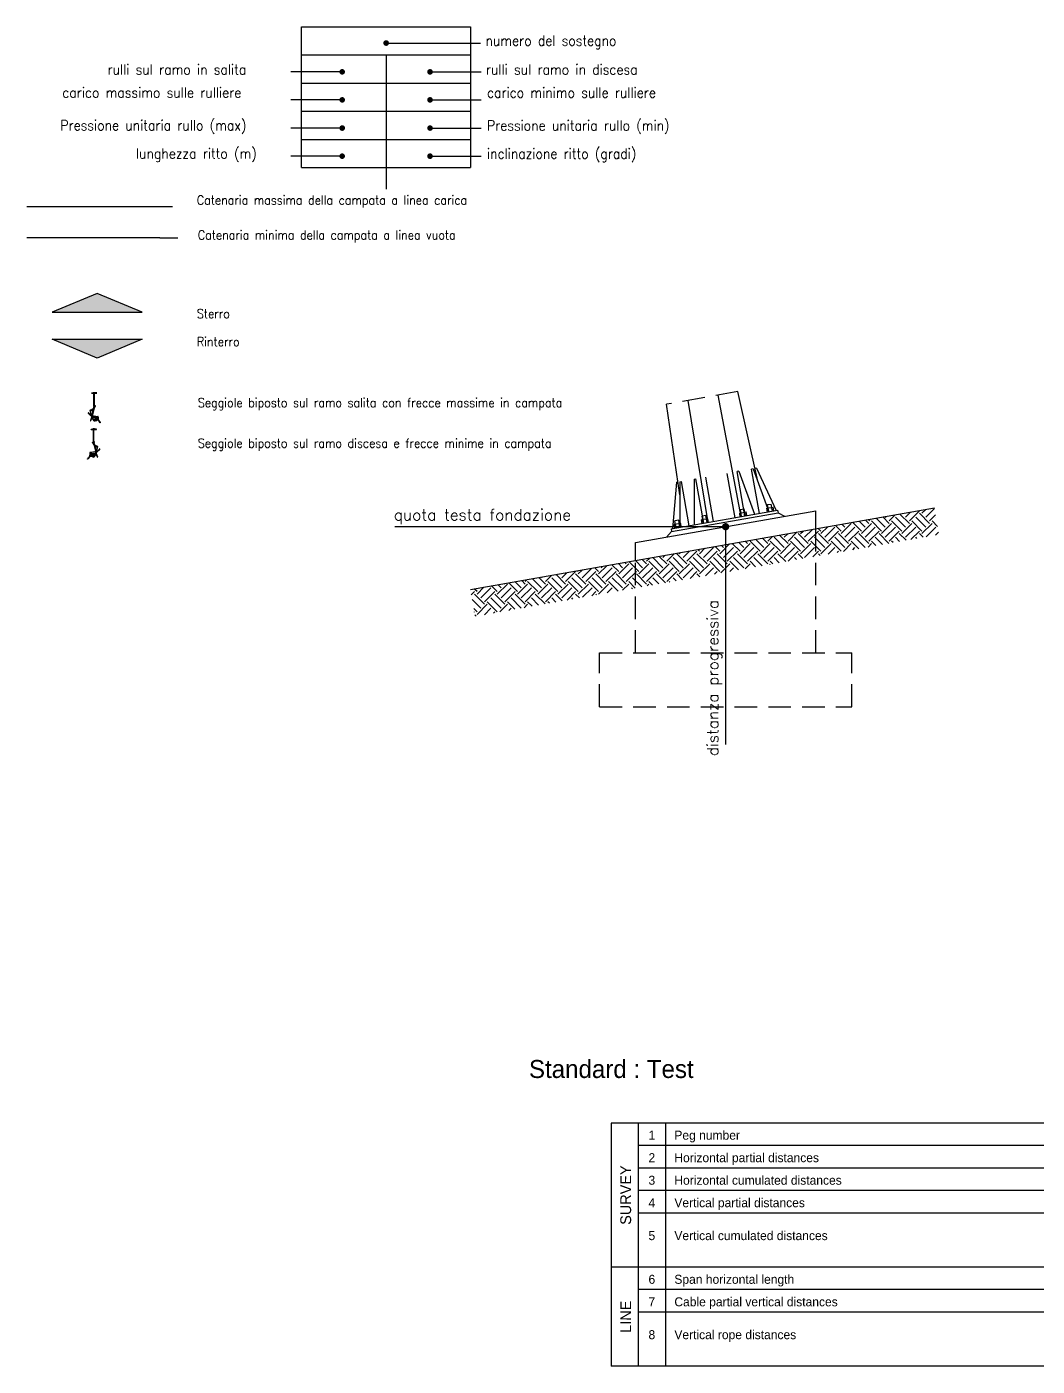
# Model space of a CAD drawing. Header units: millimetres. Extents: x -115 to 983, y 1172 to 1439.
# Drawn here: x -114.9 to -2.7, y 1172.4 to 1321.1 of the extents above; entities that cross this region are included whole.
import ezdxf
from ezdxf.enums import TextEntityAlignment as Align

# ---------------------------------------------------------------- set-up
doc = ezdxf.new("R2010")
doc.units = ezdxf.units.MM
doc.header["$LTSCALE"] = 5
for name, pattern in [('DASHED', [0.75, 0.5, -0.25]), ('HIDDEN', [0.375, 0.25, -0.125]), ('TRATTEGGIATA', [0.75, 0.5, -0.25])]:
    doc.linetypes.add(name, pattern=pattern)
for name, color, linetype in [('CATENARIA_MAX', 5, 'Continuous'), ('CATENARIA_MIN', 2, 'Continuous'), ('DISEGNO', 7, 'Continuous'), ('FINCHE_TERRENO', 3, 'Continuous'), ('SIMBOLI', 7, 'Continuous'), ('SOSTEGNI', 4, 'Continuous'), ('TESTI', 7, 'Continuous')]:
    doc.layers.add(name, color=color, linetype=linetype)
doc.styles.add('ROMAND', font='romand', dxfattribs={"width": 0.9})

# ---------------------------------------------------------------- blocks, each defined once
blk = doc.blocks.new('*X2')
at = {"color": 0, "linetype": 'Continuous'}
for p, q in [((27614, 3368), (27682, 3435)), ((27839, 3340), (27734, 3444)), ((27797, 3410), (27852, 3465)), ((27839, 3368), (27951, 3480)), ((28063, 3340), (27951, 3452)), ((27979, 3480), (27973, 3486)), ((27979, 3452), (28022, 3495)), ((28021, 3410), (28117, 3506)), ((28063, 3368), (28130, 3434)), ((26674, 3185), (26762, 3273)), ((26857, 3255), (26827, 3284)), ((26857, 3227), (26932, 3303)), ((26899, 3185), (27011, 3297)), ((27081, 3255), (27018, 3318)), ((27081, 3227), (27193, 3340)), ((27123, 3297), (27090, 3331)), ((27123, 3185), (27235, 3297)), ((27165, 3340), (27161, 3343)), ((27306, 3255), (27209, 3352)), ((27348, 3297), (27281, 3364)), ((27306, 3227), (27418, 3340)), ((27348, 3185), (27460, 3297)), ((27390, 3340), (27352, 3377)), ((27390, 3368), (27409, 3387)), ((27530, 3255), (27418, 3368)), ((27572, 3297), (27472, 3398)), ((27530, 3227), (27642, 3340)), ((27614, 3340), (27543, 3411)), ((27572, 3410), (27580, 3417)), ((27572, 3185), (27684, 3297)), ((27755, 3255), (27642, 3368)), ((27797, 3297), (27684, 3410)), ((27755, 3227), (27867, 3340)), ((27797, 3185), (27909, 3297)), ((27979, 3255), (27867, 3368)), ((28021, 3297), (27909, 3410)), ((27979, 3227), (28091, 3340)), ((28027, 3191), (28133, 3297)), ((28152, 3307), (28091, 3368)), ((28134, 3409), (28133, 3410)), ((26001, 3073), (25945, 3129)), ((26043, 3115), (26016, 3141)), ((26043, 3143), (26046, 3147)), ((26183, 3031), (26071, 3143)), ((26225, 3073), (26136, 3162)), ((26267, 3115), (26207, 3175)), ((26267, 3143), (26319, 3195)), ((26408, 3031), (26295, 3143)), ((26450, 3073), (26337, 3185)), ((26492, 3115), (26398, 3209)), ((26450, 3185), (26489, 3225)), ((26492, 3143), (26591, 3243)), ((26632, 3031), (26520, 3143)), ((26674, 3073), (26562, 3185)), ((26716, 3115), (26604, 3227)), ((26632, 3227), (26660, 3255)), ((26716, 3143), (26829, 3255)), ((26857, 3031), (26744, 3143)), ((26899, 3073), (26786, 3185)), ((26941, 3115), (26829, 3227)), ((26941, 3143), (27053, 3255)), ((27081, 3031), (26969, 3143)), ((27123, 3073), (27011, 3185)), ((27165, 3115), (27053, 3227)), ((27165, 3143), (27278, 3255)), ((27277, 3059), (27193, 3143)), ((27348, 3073), (27235, 3185)), ((27390, 3115), (27278, 3227)), ((27390, 3143), (27502, 3255)), ((27468, 3093), (27418, 3143)), ((27540, 3105), (27460, 3185)), ((27611, 3118), (27502, 3227)), ((27614, 3143), (27727, 3255)), ((27659, 3126), (27642, 3143)), ((27731, 3139), (27684, 3185)), ((27802, 3152), (27727, 3227)), ((27857, 3161), (27951, 3255)), ((27921, 3173), (27909, 3185)), ((27993, 3185), (27951, 3227)), ((28130, 3209), (28164, 3243)), ((25103, 2961), (25126, 2985)), ((25145, 2919), (25229, 3003)), ((25369, 2891), (25257, 3003)), ((25285, 3003), (25297, 3015)), ((25327, 2961), (25399, 3033)), ((25369, 2919), (25481, 3031)), ((25594, 2891), (25481, 3003)), ((25510, 3031), (25492, 3049)), ((25510, 3003), (25569, 3063)), ((25552, 2961), (25664, 3073)), ((25594, 2919), (25706, 3031)), ((25734, 3031), (25682, 3083)), ((25818, 2891), (25706, 3003)), ((25734, 3003), (25842, 3111)), ((25776, 3073), (25754, 3095)), ((25776, 2961), (25888, 3073)), ((25818, 2919), (25930, 3031)), ((25959, 3031), (25873, 3116)), ((26043, 2891), (25930, 3003)), ((25959, 3003), (26071, 3115)), ((26001, 2961), (26113, 3073)), ((26043, 2919), (26155, 3031)), ((26267, 2891), (26155, 3003)), ((26183, 3003), (26295, 3115)), ((26225, 2961), (26337, 3073)), ((26267, 2919), (26380, 3031)), ((26466, 2916), (26380, 3003)), ((26408, 3003), (26520, 3115)), ((26450, 2961), (26562, 3073)), ((26494, 2921), (26604, 3031)), ((26657, 2950), (26604, 3003)), ((26632, 3003), (26744, 3115)), ((26674, 2961), (26786, 3073)), ((26767, 2969), (26829, 3031)), ((26848, 2983), (26829, 3003)), ((26857, 3003), (26969, 3115)), ((26937, 2999), (27011, 3073)), ((27039, 3017), (27053, 3031)), ((27108, 3029), (27193, 3115)), ((27210, 3047), (27235, 3073)), ((27380, 3077), (27418, 3115)), ((24205, 2736), (24309, 2840)), ((24387, 2806), (24346, 2847)), ((24387, 2778), (24479, 2870)), ((24429, 2848), (24418, 2860)), ((24429, 2736), (24541, 2848)), ((24612, 2806), (24537, 2881)), ((24654, 2848), (24609, 2893)), ((24612, 2778), (24724, 2891)), ((24654, 2736), (24766, 2848)), ((24696, 2891), (24680, 2906)), ((24836, 2806), (24728, 2914)), ((24878, 2848), (24800, 2927)), ((24836, 2778), (24948, 2891)), ((24920, 2891), (24871, 2940)), ((24878, 2736), (24990, 2848)), ((24920, 2919), (24956, 2954)), ((25061, 2806), (24948, 2919)), ((25103, 2848), (24991, 2961)), ((25061, 2778), (25173, 2891)), ((25145, 2891), (25062, 2973)), ((25103, 2736), (25215, 2848)), ((25285, 2806), (25173, 2919)), ((25327, 2848), (25215, 2961)), ((25285, 2778), (25397, 2891)), ((25327, 2736), (25439, 2848)), ((25510, 2806), (25397, 2919)), ((25552, 2848), (25439, 2961)), ((25510, 2778), (25622, 2891)), ((25574, 2759), (25664, 2848)), ((25734, 2806), (25622, 2919)), ((25776, 2848), (25664, 2961)), ((25745, 2789), (25846, 2891)), ((25941, 2824), (25846, 2919)), ((25847, 2807), (25888, 2848)), ((26001, 2848), (25888, 2961)), ((26017, 2837), (26071, 2891)), ((26132, 2857), (26071, 2919)), ((26204, 2870), (26113, 2961)), ((26290, 2885), (26295, 2891)), ((26323, 2891), (26295, 2919)), ((26395, 2903), (26337, 2961)), ((26585, 2937), (26562, 2961)), ((23489, 2582), (23392, 2679)), ((23531, 2624), (23464, 2691)), ((23573, 2666), (23535, 2704)), ((23573, 2694), (23593, 2714)), ((23713, 2582), (23601, 2694)), ((23756, 2624), (23655, 2725)), ((23798, 2666), (23726, 2738)), ((23756, 2736), (23764, 2744)), ((23798, 2694), (23866, 2762)), ((23938, 2582), (23826, 2694)), ((23980, 2624), (23868, 2736)), ((24022, 2666), (23917, 2771)), ((23980, 2736), (24036, 2792)), ((24022, 2694), (24134, 2806)), ((24163, 2582), (24050, 2694)), ((24205, 2624), (24092, 2736)), ((24247, 2666), (24134, 2778)), ((24163, 2806), (24156, 2813)), ((24163, 2778), (24207, 2822)), ((24247, 2694), (24359, 2806)), ((24387, 2582), (24275, 2694)), ((24429, 2624), (24317, 2736)), ((24471, 2666), (24359, 2778)), ((24471, 2694), (24583, 2806)), ((24605, 2588), (24499, 2694)), ((24654, 2624), (24541, 2736)), ((24696, 2666), (24583, 2778)), ((24696, 2694), (24808, 2806)), ((24796, 2622), (24724, 2694)), ((24868, 2634), (24766, 2736)), ((24920, 2666), (24808, 2778)), ((24920, 2694), (25032, 2806)), ((24987, 2655), (24948, 2694)), ((25059, 2668), (24990, 2736)), ((25130, 2681), (25032, 2778)), ((25145, 2694), (25257, 2806)), ((25178, 2689), (25173, 2694)), ((25249, 2702), (25215, 2736)), ((25321, 2714), (25257, 2778)), ((25404, 2729), (25481, 2806)), ((25440, 2735), (25439, 2736)), ((25512, 2748), (25481, 2778)), ((25677, 2777), (25706, 2806)), ((22976, 2546), (23012, 2582)), ((23040, 2582), (23010, 2611)), ((23124, 2442), (23012, 2554)), ((23040, 2554), (23116, 2630)), ((23082, 2512), (23194, 2624)), ((23082, 2624), (23082, 2624)), ((23124, 2470), (23236, 2582)), ((23264, 2582), (23201, 2645)), ((23349, 2442), (23236, 2554)), ((23264, 2554), (23377, 2666)), ((23307, 2624), (23273, 2658)), ((23307, 2512), (23419, 2624)), ((23349, 2666), (23344, 2670)), ((23349, 2470), (23461, 2582)), ((23573, 2442), (23461, 2554)), ((23489, 2554), (23601, 2666)), ((23531, 2512), (23643, 2624)), ((23573, 2470), (23685, 2582)), ((23794, 2445), (23685, 2554)), ((23713, 2554), (23826, 2666)), ((23756, 2512), (23868, 2624)), ((23798, 2470), (23910, 2582)), ((23985, 2479), (23910, 2554)), ((23938, 2554), (24050, 2666)), ((23980, 2512), (24092, 2624)), ((24041, 2489), (24134, 2582)), ((24176, 2512), (24134, 2554)), ((24163, 2554), (24275, 2666)), ((24211, 2519), (24317, 2624)), ((24314, 2537), (24359, 2582)), ((24367, 2546), (24359, 2554)), ((24387, 2554), (24499, 2666)), ((24484, 2567), (24541, 2624)), ((24654, 2597), (24724, 2666)), ((24757, 2615), (24766, 2624)), ((24927, 2645), (24948, 2666)), ((23082, 2399), (22985, 2496)), ((23040, 2357), (23003, 2394)), ((23040, 2329), (23152, 2442)), ((23121, 2326), (23194, 2399)), ((23264, 2357), (23152, 2470)), ((23307, 2399), (23194, 2512)), ((23292, 2356), (23377, 2442)), ((23460, 2386), (23377, 2470)), ((23394, 2374), (23419, 2399)), ((23531, 2399), (23419, 2512)), ((23564, 2404), (23601, 2442)), ((23651, 2420), (23601, 2470)), ((23723, 2432), (23643, 2512)), ((23842, 2453), (23826, 2470)), ((23914, 2466), (23868, 2512)), ((24104, 2500), (24092, 2512)), ((23010, 2355), (23012, 2357)), ((23031, 2310), (23015, 2326)), ((23223, 2344), (23236, 2357))]:
    blk.add_line(p, q, dxfattribs=at)
blk = doc.blocks.new('ELENCO_SIMBOLI')
at = {"layer": 'SOSTEGNI'}
for color, points in [(256, [(-27.07, -16.06), (-32.07, -13.97), (-37.07, -16.06)]), (4, [(-37.07, -19.07), (-32.07, -21.16), (-27.07, -19.07)])]:
    blk.add_hatch(color=color, dxfattribs=at).paths.add_polyline_path(points)
for p, q in [((-9.38, 0), (-9.38, 15.63)), ((-9.38, 15.63), (9.37, 15.63)), ((9.37, 15.63), (9.37, 0)), ((-9.38, 12.5), (9.37, 12.5)), ((0, 12.5), (0, -2.41)), ((-9.38, 9.37), (9.37, 9.37)), ((-9.38, 6.25), (9.37, 6.25)), ((-9.38, 3.12), (9.37, 3.12)), ((-9.38, 0), (9.37, 0))]:
    blk.add_line(p, q)
at = {"color": 4, "linetype": 'Continuous'}
for p, q in [((0, 13.82), (10.49, 13.82)), ((-4.88, 10.62), (-10.56, 10.62)), ((4.88, 10.62), (10.56, 10.62)), ((-4.88, 7.51), (-10.56, 7.51)), ((4.88, 7.51), (10.56, 7.51)), ((-4.88, 4.38), (-10.56, 4.38)), ((4.88, 4.38), (10.56, 4.38)), ((-4.88, 1.26), (-10.56, 1.26)), ((4.88, 1.26), (10.56, 1.26)), ((-32.07, -21.16), (-37.07, -19.07)), ((-27.07, -19.07), (-32.07, -21.16))]:
    blk.add_line(p, q, dxfattribs=at)
at = {"color": 6, "linetype": 'Continuous'}
for p, q in [((-32.07, -13.97), (-37.07, -16.06)), ((-27.07, -16.06), (-32.07, -13.97))]:
    blk.add_line(p, q, dxfattribs=at)
at = {"color": 7}
blk.add_line((-37.07, -16.06), (-27.07, -16.06), dxfattribs=at)
at = {"color": 4}
blk.add_line((-37.07, -19.07), (-27.07, -19.07), dxfattribs=at)
at = {"color": 4, "linetype": 'Continuous', "const_width": 0.312}
for points in [[(-0.16, 13.82, 1), (0.16, 13.82, 1)], [(-4.72, 10.62, -1), (-5.03, 10.62, -1)], [(4.72, 10.62, 1), (5.03, 10.62, 1)], [(-4.72, 7.51, -1), (-5.03, 7.51, -1)], [(4.72, 7.51, 1), (5.03, 7.51, 1)], [(-4.72, 4.38, -1), (-5.03, 4.38, -1)], [(4.72, 4.38, 1), (5.03, 4.38, 1)], [(-4.72, 1.26, -1), (-5.03, 1.26, -1)], [(4.72, 1.26, 1), (5.03, 1.26, 1)]]:
    blk.add_lwpolyline(points, format="xyb", close=True, dxfattribs=at)
at = {"layer": 'CATENARIA_MAX'}
blk.add_line((-39.89, -4.31), (-23.72, -4.31), dxfattribs=at)
at = {"layer": 'CATENARIA_MIN', "linetype": 'TRATTEGGIATA', "ltscale": 8}
for q in [(-39.89, -7.82), (-23.12, -7.8)]:
    blk.add_line((-25.12, -7.82), q, dxfattribs=at)
at = {"layer": 'DISEGNO', "color": 4, "linetype": 'Continuous'}
for p, q in [((-32.7, -25.03), (-32.5, -25)), ((-32.7, -25.04), (-32.52, -25.04)), ((-32.52, -25.04), (-32.7, -25.04)), ((-32.7, -25.04), (-32.7, -25.04)), ((-32.53, -25.04), (-32.53, -25.02)), ((-32.51, -25.05), (-32.46, -25.09)), ((-32.5, -25.05), (-32.5, -25.03)), ((-32.45, -25.02), (-32.46, -25.06)), ((-32.45, -25.1), (-32.46, -25.06)), ((-32.46, -25.1), (-32.44, -25.1)), ((-32.43, -25.02), (-32.44, -25.03)), ((-32.44, -25.02), (-32.43, -25.02)), ((-32.44, -25.09), (-32.44, -25.03)), ((-32.43, -25.1), (-32.44, -25.09)), ((-32.44, -26.42), (-32.44, -25.09)), ((-32.43, -25.02), (-32.41, -25.02)), ((-32.43, -25.05), (-32.43, -25.04)), ((-32.43, -25.05), (-32.43, -25.07)), ((-32.43, -25.08), (-32.43, -25.07)), ((-32.43, -25.1), (-32.41, -25.1)), ((-32.4, -25.02), (-32.41, -25.02)), ((-32.4, -25.1), (-32.41, -25.1)), ((-32.4, -25.02), (-32.39, -25.03)), ((-32.38, -25.02), (-32.4, -25.02)), ((-32.4, -25.05), (-32.4, -25.04)), ((-32.4, -25.05), (-32.4, -25.07)), ((-32.4, -25.08), (-32.4, -25.07)), ((-32.4, -25.1), (-32.39, -25.09)), ((-32.39, -25.09), (-32.39, -25.03)), ((-32.38, -26.42), (-32.38, -25.09)), ((-32.38, -25.1), (-32.37, -25.1)), ((-32.37, -25.02), (-32.37, -25.06)), ((-32.32, -25.05), (-32.37, -25.09)), ((-32.37, -25.1), (-32.37, -25.06)), ((-32.13, -25.03), (-32.33, -25)), ((-32.32, -25.05), (-32.32, -25.03)), ((-32.31, -25.04), (-32.12, -25.04)), ((-32.12, -25.04), (-32.31, -25.04)), ((-32.3, -25.04), (-32.3, -25.02)), ((-32.12, -25.04), (-32.12, -25.04)), ((-32.54, -28), (-32.65, -27.62)), ((-32.5, -27.99), (-32.61, -27.61)), ((-32.48, -27.97), (-32.59, -27.61)), ((-32.53, -28), (-32.53, -28)), ((-32.5, -27.99), (-32.5, -27.98)), ((-32.4, -28.01), (-32.04, -27.9)), ((-32.4, -28.03), (-32.03, -27.92)), ((-32.4, -28.03), (-32.03, -27.92)), ((-32.36, -28.09), (-32.13, -28.02)), ((-32.36, -28.03), (-32.33, -28.02)), ((-32.36, -28.11), (-32.12, -28.04)), ((-32.36, -28.05), (-32.34, -28.04)), ((-32.28, -28.05), (-32.14, -28.01)), ((-32.26, -28.11), (-32.12, -28.07)), ((-31.96, -28.07), (-31.76, -28.34)), ((-31.94, -28.05), (-31.74, -28.32)), ((-31.79, -28.22), (-31.77, -28.25)), ((-32.75, -29.07), (-32.75, -29.06)), ((-32.56, -29.07), (-32.75, -29.07)), ((-32.75, -29.07), (-32.56, -29.07)), ((-32.74, -29.06), (-32.54, -29.02)), ((-32.57, -29.07), (-32.57, -29.05)), ((-32.55, -29.07), (-32.55, -29.05)), ((-32.55, -29.07), (-32.5, -29.12)), ((-32.49, -29.05), (-32.5, -29.08)), ((-32.5, -29.12), (-32.5, -29.08)), ((-32.49, -29.12), (-32.5, -29.12)), ((-32.49, -29.04), (-32.47, -29.04)), ((-32.49, -30.44), (-32.49, -29.11)), ((-32.47, -29.04), (-32.48, -29.06)), ((-32.48, -29.11), (-32.48, -29.06)), ((-32.47, -29.12), (-32.48, -29.11)), ((-32.47, -29.04), (-32.46, -29.04)), ((-32.47, -29.07), (-32.47, -29.07)), ((-32.47, -29.07), (-32.47, -29.1)), ((-32.47, -29.1), (-32.47, -29.1)), ((-32.47, -29.12), (-32.46, -29.12)), ((-32.44, -29.04), (-32.46, -29.04)), ((-32.44, -29.12), (-32.46, -29.12)), ((-32.44, -29.04), (-32.43, -29.06)), ((-32.42, -29.04), (-32.44, -29.04)), ((-32.44, -29.07), (-32.44, -29.07)), ((-32.44, -29.07), (-32.44, -29.1)), ((-32.44, -29.1), (-32.44, -29.1)), ((-32.44, -29.12), (-32.43, -29.11)), ((-32.43, -29.11), (-32.43, -29.06)), ((-32.43, -30.44), (-32.43, -29.11)), ((-32.41, -29.12), (-32.43, -29.12)), ((-32.42, -29.05), (-32.41, -29.08)), ((-32.42, -29.12), (-32.41, -29.08)), ((-32.36, -29.07), (-32.41, -29.12)), ((-32.17, -29.06), (-32.37, -29.02)), ((-32.37, -29.07), (-32.37, -29.05)), ((-32.17, -29.07), (-32.35, -29.07)), ((-32.35, -29.07), (-32.17, -29.07)), ((-32.34, -29.07), (-32.34, -29.05)), ((-32.17, -29.07), (-32.17, -29.06)), ((-32.93, -32.07), (-33.13, -32.34)), ((-32.91, -32.09), (-33.11, -32.36)), ((-33.08, -32.24), (-33.1, -32.27)), ((-32.47, -32.06), (-32.84, -31.94)), ((-32.47, -32.06), (-32.84, -31.94)), ((-32.47, -32.03), (-32.83, -31.92)), ((-32.51, -32.14), (-32.75, -32.06)), ((-32.61, -32.13), (-32.75, -32.09)), ((-32.51, -32.12), (-32.74, -32.05)), ((-32.59, -32.08), (-32.73, -32.03)), ((-32.51, -32.05), (-32.54, -32.04)), ((-32.51, -32.07), (-32.53, -32.06)), ((-32.39, -32), (-32.28, -31.63)), ((-32.37, -32.01), (-32.26, -31.64)), ((-32.37, -32.01), (-32.37, -32.01)), ((-32.34, -32.02), (-32.34, -32.02)), ((-32.33, -32.02), (-32.22, -31.65)), ((37.69, -39.88), (0.97, -39.88)), ((37.69, -39.88), (37.69, -64.07))]:
    blk.add_line(p, q, dxfattribs=at)
at = {"layer": 'DISEGNO', "color": 4}
for p, q in [((-32.5, -25.03), (-32.44, -25.02)), ((-32.33, -25.03), (-32.38, -25.02)), ((-32.44, -26.51), (-32.66, -27.46)), ((-32.39, -26.52), (-32.6, -27.47)), ((-32.36, -26.44), (-32.47, -26.44)), ((-32.46, -26.41), (-32.46, -26.46)), ((-32.46, -26.41), (-32.46, -26.41)), ((-32.46, -26.41), (-32.46, -26.44)), ((-32.46, -26.42), (-32.46, -26.42)), ((-32.46, -26.42), (-32.46, -26.42)), ((-32.46, -26.44), (-32.46, -26.46)), ((-32.46, -26.45), (-32.46, -26.45)), ((-32.46, -26.45), (-32.46, -26.45)), ((-32.46, -26.45), (-32.46, -26.45)), ((-32.46, -26.46), (-32.45, -26.49)), ((-32.46, -26.46), (-32.45, -26.49)), ((-32.37, -26.52), (-32.46, -26.52)), ((-32.45, -26.42), (-32.44, -26.42)), ((-32.45, -26.45), (-32.45, -26.42)), ((-32.45, -26.43), (-32.45, -26.43)), ((-32.45, -26.45), (-32.44, -26.45)), ((-32.45, -26.52), (-32.45, -26.49)), ((-32.44, -26.42), (-32.39, -26.42)), ((-32.44, -26.42), (-32.44, -26.44)), ((-32.44, -26.42), (-32.44, -26.44)), ((-32.44, -26.44), (-32.44, -26.46)), ((-32.44, -26.44), (-32.44, -26.46)), ((-32.44, -26.45), (-32.39, -26.45)), ((-32.44, -26.52), (-32.44, -26.49)), ((-32.39, -26.41), (-32.43, -26.41)), ((-32.39, -26.41), (-32.43, -26.41)), ((-32.39, -26.46), (-32.43, -26.46)), ((-32.39, -26.47), (-32.43, -26.47)), ((-32.39, -26.42), (-32.39, -26.44)), ((-32.39, -26.44), (-32.39, -26.46)), ((-32.38, -26.42), (-32.38, -26.42)), ((-32.38, -26.42), (-32.38, -26.44)), ((-32.38, -26.45), (-32.38, -26.42)), ((-32.38, -26.43), (-32.38, -26.43)), ((-32.38, -26.44), (-32.38, -26.46)), ((-32.38, -26.45), (-32.38, -26.45)), ((-32.37, -26.46), (-32.38, -26.49)), ((-32.37, -26.46), (-32.38, -26.49)), ((-32.38, -26.52), (-32.38, -26.49)), ((-32.38, -26.52), (-32.38, -26.49)), ((-32.37, -26.41), (-32.37, -26.46)), ((-32.37, -26.41), (-32.37, -26.41)), ((-32.37, -26.41), (-32.37, -26.44)), ((-32.37, -26.42), (-32.37, -26.42)), ((-32.37, -26.44), (-32.37, -26.46)), ((-32.37, -26.45), (-32.37, -26.45)), ((-32.37, -26.45), (-32.37, -26.45)), ((-32.81, -27.52), (-33.08, -27.26)), ((-32.79, -27.49), (-33.06, -27.24)), ((-32.77, -27.54), (-32.67, -27.55)), ((-32.76, -27.51), (-32.67, -27.52)), ((-32.68, -27.58), (-32.67, -27.52)), ((-32.67, -27.52), (-32.62, -27.52)), ((-32.66, -27.65), (-32.56, -27.95)), ((-32.61, -27.61), (-32.65, -27.62)), ((-32.65, -27.62), (-32.61, -27.61)), ((-32.63, -27.59), (-32.62, -27.52)), ((-32.62, -27.53), (-32, -27.63)), ((-32.62, -27.56), (-32, -27.66)), ((-32.6, -27.63), (-32.51, -27.93)), ((-32.19, -27.72), (-32.54, -27.7)), ((-32.19, -27.77), (-32.54, -27.75)), ((-32.5, -27.99), (-32.54, -28)), ((-32.5, -27.99), (-32.53, -28)), ((-32.52, -28.03), (-32.53, -28)), ((-32.51, -27.94), (-32.25, -27.86)), ((-32.5, -28.02), (-32.51, -27.99)), ((-32.5, -27.97), (-32.24, -27.89)), ((-32.5, -27.99), (-32.48, -27.98)), ((-32.49, -27.98), (-32.48, -27.98)), ((-32.4, -28.03), (-32.41, -28.01)), ((-32.39, -28.07), (-32.4, -28.03)), ((-32.02, -27.96), (-32.39, -28.07)), ((-32.36, -28.03), (-32.36, -28.05)), ((-32.33, -28.05), (-32.31, -28.08)), ((-32.28, -28.07), (-32.31, -28.02)), ((-32.18, -27.83), (-32.25, -27.85)), ((-32.25, -27.85), (-32.24, -27.9)), ((-32.17, -27.88), (-32.24, -27.9)), ((-32.14, -28), (-32.15, -28)), ((-32.14, -28), (-32.09, -27.99)), ((-32.12, -28.07), (-32.14, -28.01)), ((-32.14, -28.01), (-32.13, -28.01)), ((-32.12, -28.05), (-32.13, -28.01)), ((-32.12, -28.07), (-32.09, -28.06)), ((-32.11, -27.82), (-32.01, -27.73)), ((-32.11, -28.06), (-32.08, -28.05)), ((-32.09, -27.83), (-32.01, -27.76)), ((-32.09, -27.98), (-32.09, -27.98)), ((-32.08, -28.04), (-32.09, -28)), ((-32.09, -28.06), (-32.09, -28.05)), ((-32.06, -27.88), (-31.99, -27.86)), ((-32.06, -27.9), (-31.99, -27.88)), ((-32.03, -27.92), (-32.02, -27.96)), ((-32.02, -27.96), (-32.03, -27.92)), ((-32.02, -27.65), (-31.98, -28.03)), ((-31.99, -27.64), (-31.98, -27.75)), ((-31.98, -27.75), (-31.95, -28.02)), ((-31.79, -28.22), (-31.81, -28.23)), ((-31.77, -28.25), (-31.78, -28.26)), ((-32.54, -29.05), (-32.49, -29.04)), ((-32.37, -29.05), (-32.42, -29.04)), ((-32.5, -30.43), (-32.5, -30.48)), ((-32.5, -30.43), (-32.5, -30.43)), ((-32.5, -30.43), (-32.5, -30.46)), ((-32.5, -30.44), (-32.5, -30.44)), ((-32.5, -30.46), (-32.4, -30.46)), ((-32.5, -30.46), (-32.5, -30.48)), ((-32.5, -30.47), (-32.5, -30.47)), ((-32.5, -30.47), (-32.5, -30.47)), ((-32.5, -30.48), (-32.49, -30.51)), ((-32.5, -30.48), (-32.49, -30.51)), ((-32.5, -30.54), (-32.41, -30.54)), ((-32.49, -30.44), (-32.49, -30.46)), ((-32.49, -30.45), (-32.49, -30.45)), ((-32.49, -30.45), (-32.49, -30.45)), ((-32.49, -30.47), (-32.49, -30.45)), ((-32.49, -30.46), (-32.49, -30.48)), ((-32.49, -30.47), (-32.49, -30.47)), ((-32.49, -30.54), (-32.49, -30.52)), ((-32.49, -30.54), (-32.49, -30.52)), ((-32.48, -30.43), (-32.44, -30.43)), ((-32.48, -30.43), (-32.44, -30.43)), ((-32.48, -30.44), (-32.48, -30.46)), ((-32.43, -30.45), (-32.48, -30.45)), ((-32.48, -30.46), (-32.48, -30.48)), ((-32.43, -30.47), (-32.48, -30.47)), ((-32.48, -30.48), (-32.44, -30.48)), ((-32.48, -30.49), (-32.44, -30.49)), ((-32.48, -30.55), (-32.27, -31.49)), ((-32.43, -30.44), (-32.43, -30.46)), ((-32.43, -30.44), (-32.43, -30.46)), ((-32.42, -30.45), (-32.43, -30.45)), ((-32.43, -30.46), (-32.43, -30.48)), ((-32.43, -30.46), (-32.43, -30.48)), ((-32.42, -30.47), (-32.43, -30.47)), ((-32.43, -30.54), (-32.43, -30.52)), ((-32.43, -30.53), (-32.21, -31.48)), ((-32.42, -30.45), (-32.42, -30.45)), ((-32.42, -30.47), (-32.42, -30.45)), ((-32.41, -30.48), (-32.42, -30.51)), ((-32.41, -30.48), (-32.42, -30.51)), ((-32.42, -30.54), (-32.42, -30.52)), ((-32.41, -30.43), (-32.41, -30.48)), ((-32.41, -30.43), (-32.41, -30.43)), ((-32.41, -30.43), (-32.41, -30.46)), ((-32.41, -30.44), (-32.41, -30.44)), ((-32.41, -30.44), (-32.41, -30.44)), ((-32.41, -30.46), (-32.41, -30.48)), ((-32.41, -30.47), (-32.41, -30.47)), ((-32.41, -30.47), (-32.41, -30.47)), ((-32.41, -30.47), (-32.41, -30.47)), ((-33.1, -32.27), (-33.09, -32.28)), ((-33.08, -32.24), (-33.06, -32.25)), ((-32.89, -31.77), (-32.92, -32.05)), ((-32.88, -31.66), (-32.89, -31.77)), ((-32.85, -31.68), (-32.89, -32.05)), ((-32.81, -31.91), (-32.88, -31.89)), ((-32.81, -31.93), (-32.88, -31.91)), ((-32.25, -31.55), (-32.87, -31.65)), ((-32.25, -31.58), (-32.87, -31.68)), ((-32.76, -31.84), (-32.86, -31.76)), ((-32.78, -31.85), (-32.86, -31.78)), ((-32.84, -31.94), (-32.85, -31.98)), ((-32.85, -31.98), (-32.84, -31.94)), ((-32.85, -31.98), (-32.48, -32.1)), ((-32.79, -32.07), (-32.78, -32.02)), ((-32.76, -32.08), (-32.79, -32.07)), ((-32.78, -32.01), (-32.78, -32)), ((-32.73, -32.03), (-32.78, -32.01)), ((-32.78, -32.08), (-32.78, -32.08)), ((-32.75, -32.09), (-32.78, -32.08)), ((-32.75, -32.09), (-32.73, -32.03)), ((-32.75, -32.08), (-32.74, -32.03)), ((-32.73, -32.03), (-32.74, -32.03)), ((-32.73, -32.02), (-32.72, -32.02)), ((-32.7, -31.9), (-32.63, -31.92)), ((-32.69, -31.85), (-32.62, -31.87)), ((-32.68, -31.74), (-32.33, -31.73)), ((-32.68, -31.79), (-32.33, -31.78)), ((-32.62, -31.87), (-32.63, -31.92)), ((-32.37, -31.99), (-32.63, -31.91)), ((-32.36, -31.96), (-32.62, -31.88)), ((-32.59, -32.09), (-32.56, -32.05)), ((-32.54, -32.07), (-32.55, -32.1)), ((-32.51, -32.05), (-32.51, -32.07)), ((-32.48, -32.1), (-32.47, -32.06)), ((-32.47, -32.06), (-32.46, -32.04)), ((-32.37, -32.01), (-32.39, -32)), ((-32.38, -32.01), (-32.38, -32)), ((-32.37, -32.01), (-32.33, -32.02)), ((-32.37, -32.01), (-32.34, -32.02)), ((-32.37, -32.05), (-32.36, -32.02)), ((-32.27, -31.65), (-32.36, -31.95)), ((-32.35, -32.05), (-32.34, -32.02)), ((-32.21, -31.67), (-32.31, -31.97)), ((-32.26, -31.64), (-32.22, -31.65)), ((-32.22, -31.65), (-32.26, -31.64)), ((-32.2, -31.54), (-32.25, -31.55)), ((-32.24, -31.61), (-32.25, -31.55)), ((-32.1, -31.53), (-32.2, -31.55)), ((-32.19, -31.61), (-32.2, -31.54)), ((-32.1, -31.56), (-32.2, -31.58)), ((-32.08, -31.52), (-31.81, -31.26)), ((-32.06, -31.54), (-31.79, -31.28))]:
    blk.add_line(p, q, dxfattribs=at)
at = {"layer": 'DISEGNO', "color": 3, "linetype": 'DASHED'}
for p, q in [((39.06, -24.88), (31.14, -26.28)), ((47.69, -53.88), (47.69, -40.12)), ((27.69, -53.88), (27.69, -43.64)), ((23.69, -59.88), (23.69, -53.88)), ((23.69, -53.88), (51.69, -53.88)), ((51.69, -59.88), (51.69, -53.88)), ((23.69, -59.88), (51.69, -59.88))]:
    blk.add_line(p, q, dxfattribs=at)
at = {"layer": 'DISEGNO', "color": 7, "linetype": 'Continuous'}
for p, q in [((36.84, -25.28), (39.39, -38.77)), ((41.26, -34.83), (39.06, -24.88)), ((32.61, -36.36), (31.14, -26.28)), ((33.5, -25.86), (35.71, -39.41)), ((27.69, -41.64), (47.69, -38.12)), ((47.69, -40.12), (47.69, -38.12)), ((27.69, -43.64), (27.69, -41.64))]:
    blk.add_line(p, q, dxfattribs=at)
at = {"layer": 'DISEGNO', "color": 4, "linetype": 'HIDDEN'}
for p, q in [((-32.49, -26.75), (-32.31, -26.47)), ((-32.46, -26.77), (-32.28, -26.48)), ((-32.38, -26.55), (-32.37, -26.52)), ((-32.38, -26.56), (-32.37, -26.56)), ((-32.36, -26.52), (-32.35, -26.53)), ((-32.72, -27.58), (-32.86, -26.97)), ((-32.85, -26.95), (-32.75, -26.9)), ((-32.69, -27.57), (-32.83, -26.96)), ((-32.69, -27.75), (-32.83, -28.1)), ((-32.82, -26.97), (-32.49, -26.8)), ((-32.66, -27.76), (-32.8, -28.11)), ((-32.64, -27), (-32.76, -26.94)), ((-32.75, -26.9), (-32.51, -26.77)), ((-32.63, -26.98), (-32.73, -26.92)), ((-32.66, -27.56), (-32.72, -27.58)), ((-32.71, -27.63), (-32.72, -27.58)), ((-32.65, -27.61), (-32.71, -27.63)), ((-32.68, -27.72), (-32.71, -27.63)), ((-32.65, -27.72), (-32.68, -27.62)), ((-32.59, -26.93), (-32.64, -26.87)), ((-32.58, -26.92), (-32.62, -26.87)), ((-32.41, -30.79), (-32.59, -30.51)), ((-32.38, -30.78), (-32.56, -30.49)), ((-32.51, -30.54), (-32.52, -30.55)), ((-32.48, -30.57), (-32.5, -30.55)), ((-32.49, -30.58), (-32.5, -30.59)), ((-32.04, -31), (-32.38, -30.82)), ((-32.12, -30.92), (-32.36, -30.79)), ((-32.29, -30.94), (-32.25, -30.89)), ((-32.28, -30.96), (-32.23, -30.9)), ((-32.24, -31), (-32.14, -30.95)), ((-32.23, -31.02), (-32.11, -30.96)), ((-32.18, -31.59), (-32.04, -30.98)), ((-32.15, -31.6), (-32.01, -30.99)), ((-32.02, -30.97), (-32.12, -30.92)), ((-32.22, -31.64), (-32.16, -31.65)), ((-32.21, -31.59), (-32.15, -31.6)), ((-32.21, -31.74), (-32.19, -31.64)), ((-32.21, -31.79), (-32.07, -32.13)), ((-32.19, -31.75), (-32.16, -31.65)), ((-32.18, -31.77), (-32.04, -32.12)), ((-32.16, -31.65), (-32.15, -31.6))]:
    blk.add_line(p, q, dxfattribs=at)
at = {"layer": 'DISEGNO', "color": 2, "linetype": 'Continuous'}
for p, q in [((38.74, -38.88), (37.87, -33.96)), ((39.16, -33.73), (38.98, -33.76)), ((39.84, -38.69), (38.98, -33.76)), ((39.16, -33.73), (40.89, -38.5)), ((40.76, -33.45), (40.57, -33.48)), ((41.44, -38.4), (40.57, -33.48)), ((40.76, -33.45), (42.49, -38.22)), ((41.12, -33.39), (40.97, -33.41)), ((41.12, -33.39), (43.3, -38.08)), ((32.25, -34.95), (31.8, -40.1)), ((32.25, -34.95), (32.4, -34.92)), ((32.6, -34.89), (32.79, -34.85)), ((32.6, -34.89), (32.61, -39.96)), ((33.66, -39.78), (32.79, -34.85)), ((34.2, -34.6), (34.39, -34.57)), ((34.2, -34.6), (34.21, -39.68)), ((35.26, -39.5), (34.39, -34.57)), ((36.36, -39.3), (35.49, -34.38)), ((31.64, -40.13), (43.46, -38.05)), ((31.69, -40.43), (43.51, -38.34)), ((43.46, -38.05), (43.51, -38.34)), ((43.51, -38.34), (44.24, -38.72)), ((31.64, -40.13), (31.69, -40.43)), ((31.69, -40.43), (31.13, -41.03))]:
    blk.add_line(p, q, dxfattribs=at)
at = {"layer": 'DISEGNO', "color": 6}
blk.add_line((9.37, -46.87), (60.87, -37.79), dxfattribs=at)
at = {"layer": 'DISEGNO', "color": 1, "linetype": 'HIDDEN'}
for p, q in [((35.49, -38.64), (35.08, -38.71)), ((35.63, -39.43), (35.49, -38.64)), ((39.25, -38.36), (39.96, -38.24)), ((39.32, -38.78), (39.25, -38.36)), ((39.33, -37.96), (39.74, -37.89)), ((39.47, -38.75), (39.33, -37.96)), ((39.88, -38.68), (39.74, -37.89)), ((40.03, -38.65), (39.96, -38.24)), ((42.26, -37.83), (42.96, -37.71)), ((42.33, -38.25), (42.26, -37.83)), ((42.34, -37.43), (42.75, -37.36)), ((42.48, -38.22), (42.34, -37.43)), ((42.89, -38.15), (42.75, -37.36)), ((43.04, -38.12), (42.96, -37.71)), ((32.7, -39.52), (31.99, -39.64)), ((32.06, -40.06), (31.99, -39.64)), ((32.49, -39.17), (32.07, -39.24)), ((32.21, -40.03), (32.07, -39.24)), ((32.62, -39.96), (32.49, -39.17)), ((32.77, -39.93), (32.7, -39.52)), ((35.71, -38.99), (35, -39.11)), ((35.07, -39.53), (35, -39.11)), ((35.22, -39.5), (35.08, -38.71)), ((35.78, -39.4), (35.71, -38.99))]:
    blk.add_line(p, q, dxfattribs=at)
at = {"layer": 'DISEGNO', "const_width": 0.4}
blk.add_lwpolyline([(37.49, -39.88, 1), (37.89, -39.88, 1)], format="xyb", close=True, dxfattribs=at)
at = {"layer": 'DISEGNO', "color": 4, "linetype": 'Continuous'}
for centre, radius in [((-32.52, -25.02), 0.005), ((-32.31, -25.02), 0.005), ((-32.56, -29.05), 0.005), ((-32.35, -29.05), 0.005), ((-31.75, -28.33), 0.02), ((-33.12, -32.35), 0.02)]:
    blk.add_circle(centre, radius, dxfattribs=at)
at = {"layer": 'DISEGNO', "color": 4}
for centre, radius in [((-32.41, -26.52), 0.03), ((-32.65, -27.59), 0.005), ((-32.65, -27.59), 0.006), ((-32.61, -27.69), 0.007), ((-32.54, -27.92), 0.007), ((-32.37, -28.04), 0.0085), ((-31.75, -28.33), 0.015), ((-32.46, -30.54), 0.03), ((-33.12, -32.35), 0.015), ((-32.5, -32.06), 0.0085), ((-32.33, -31.94), 0.007), ((-32.26, -31.71), 0.007), ((-32.22, -31.61), 0.006), ((-32.22, -31.61), 0.005)]:
    blk.add_circle(centre, radius, dxfattribs=at)
at = {"layer": 'DISEGNO', "color": 4, "linetype": 'HIDDEN'}
for centre, radius in [((-32.3, -26.47), 0.02), ((-32.3, -26.47), 0.015), ((-32.65, -27.59), 0.005), ((-32.57, -30.5), 0.02), ((-32.57, -30.5), 0.015), ((-32.22, -31.61), 0.005)]:
    blk.add_circle(centre, radius, dxfattribs=at)
at = {"layer": 'DISEGNO', "color": 4, "linetype": 'Continuous'}
for centre, radius, start, end in [((-32.7, -25.04), 0.004, 97.518, 180), ((-32.51, -25.02), 0.02, 97.7571, 180), ((-32.52, -25.06), 0.02, 47.4615, 90), ((-32.41, -25.73), 0.731, 96.3597, 97.7571), ((-32.41, -25.73), 0.731, 83.6403, 96.3597), ((-32.5, -25.03), 0.003, 95.7583, 180), ((-32.46, -25.09), 0.01, 226.4154, 270), ((-32.41, -25.06), 0.038, 115.0025, 244.9975), ((-32.41, -25.06), 0.0345, 136.4387, 223.5613), ((-32.41, -25.06), 0.0327, 160.1456, 220.0519), ((-32.41, -25.06), 0.02, 90, 143.1301), ((-32.41, -25.06), 0.023, 90, 134.0792), ((-32.41, -25.06), 0.012, 90, 270), ((-32.41, -25.06), 0.0125, 90, 270), ((-32.41, -25.06), 0.02, 216.8699, 270), ((-32.41, -25.06), 0.023, 225.9208, 270), ((-32.41, -25.06), 0.02, 36.8699, 90), ((-32.41, -25.06), 0.023, 45.9208, 90), ((-32.41, -25.06), 0.012, 270, 90), ((-32.41, -25.06), 0.0125, 270, 90), ((-32.41, -25.06), 0.02, 270, 323.1301), ((-32.41, -25.06), 0.023, 270, 314.0792), ((-32.41, -25.06), 0.038, 295.0025, 64.9975), ((-32.41, -25.06), 0.0345, 316.4387, 43.5613), ((-32.41, -25.06), 0.0327, 319.9481, 19.8544), ((-32.37, -25.09), 0.01, 270, 313.5846), ((-32.41, -25.73), 0.731, 82.2429, 83.6403), ((-32.33, -25.03), 0.003, 0, 84.2417), ((-32.32, -25.02), 0.02, 0, 82.2429), ((-32.31, -25.06), 0.02, 90, 132.5385), ((-32.13, -25.04), 0.004, 0, 82.482), ((-32.62, -27.62), 0.035, 17, 187.4059), ((-32.65, -27.62), 0.005, 187.4059, 287), ((-32.48, -27.97), 0.005, 287, 17), ((-32.4, -28.01), 0.005, 107, 197), ((-32.03, -27.93), 0.035, 296.5941, 107), ((-32.01, -27.96), 0.005, 197, 296.5941), ((-32.74, -29.06), 0.004, 97.518, 180), ((-32.55, -29.05), 0.02, 97.7571, 180), ((-32.56, -29.09), 0.02, 47.4615, 90), ((-32.46, -29.75), 0.731, 96.3597, 97.7571), ((-32.54, -29.05), 0.003, 95.7583, 180), ((-32.46, -29.75), 0.731, 83.6403, 96.3597), ((-32.5, -29.11), 0.01, 226.4154, 270), ((-32.46, -29.08), 0.038, 115.0025, 244.9975), ((-32.46, -29.08), 0.0345, 136.4387, 223.5613), ((-32.46, -29.08), 0.0327, 160.1456, 220.0519), ((-32.46, -29.08), 0.02, 90, 143.1301), ((-32.46, -29.08), 0.023, 90, 134.0792), ((-32.46, -29.08), 0.012, 90, 270), ((-32.46, -29.08), 0.0125, 90, 270), ((-32.46, -29.08), 0.023, 225.9208, 270), ((-32.46, -29.08), 0.02, 216.8699, 270), ((-32.46, -29.08), 0.02, 36.8699, 90), ((-32.46, -29.08), 0.023, 45.9208, 90), ((-32.46, -29.08), 0.012, 270, 90), ((-32.46, -29.08), 0.0125, 270, 90), ((-32.46, -29.08), 0.02, 270, 323.1301), ((-32.46, -29.08), 0.023, 270, 314.0792), ((-32.46, -29.08), 0.038, 295.0025, 64.9975), ((-32.46, -29.08), 0.0345, 316.4387, 43.5613), ((-32.46, -29.08), 0.0327, 319.9481, 19.8544), ((-32.41, -29.11), 0.01, 270, 313.5846), ((-32.46, -29.75), 0.731, 82.2429, 83.6403), ((-32.37, -29.05), 0.003, 0, 84.2417), ((-32.36, -29.05), 0.02, 0, 82.2429), ((-32.35, -29.09), 0.02, 90, 132.5385), ((-32.17, -29.06), 0.004, 0, 82.482), ((-32.84, -31.95), 0.035, 73, 243.4059), ((-32.86, -31.98), 0.005, 243.4059, 343), ((-32.47, -32.04), 0.005, 343, 73), ((-32.39, -32), 0.005, 163, 253), ((-32.25, -31.64), 0.035, 352.5941, 163), ((-32.22, -31.64), 0.005, 253, 352.5941)]:
    blk.add_arc(centre, radius, start, end, dxfattribs=at)
at = {"layer": 'DISEGNO', "color": 4, "linetype": 'HIDDEN'}
for centre, radius, start, end in [((-32.53, -26.73), 0.05, 297.8132, 327.8132), ((-32.38, -26.55), 0.003, 147.8132, 237.8132), ((-32.36, -26.52), 0.003, 57.8132, 147.8132), ((-32.84, -26.96), 0.015, 15.859, 197.2133), ((-32.81, -28.1), 0.0225, 109.5744, 25.9537), ((-32.81, -28.1), 0.015, 160.4348, 340.4348), ((-32.73, -27.73), 0.05, 336.0275, 12.1384), ((-32.65, -27.59), 0.025, 282.8155, 102.8155), ((-32.73, -27.73), 0.08, 334.2369, 12.1384), ((-32.62, -26.95), 0.05, 242.8126, 37.8148), ((-32.62, -26.95), 0.03, 242.8126, 37.8148), ((-32.53, -26.73), 0.08, 297.8132, 327.8132), ((-32.51, -30.55), 0.003, 32.1868, 122.1868), ((-32.49, -30.58), 0.003, 302.1868, 32.1868), ((-32.34, -30.75), 0.08, 212.1868, 242.1868), ((-32.34, -30.75), 0.05, 212.1868, 242.1868), ((-32.25, -30.97), 0.05, 142.1852, 297.1874), ((-32.25, -30.97), 0.03, 142.1852, 297.1874), ((-32.03, -30.99), 0.015, 342.7867, 164.141), ((-32.22, -31.61), 0.025, 77.1845, 257.1845), ((-32.14, -31.76), 0.08, 167.8616, 205.7631), ((-32.14, -31.76), 0.05, 167.8616, 203.9725), ((-32.06, -32.13), 0.0225, 154.0463, 70.4256), ((-32.06, -32.13), 0.015, 199.5652, 19.5652)]:
    blk.add_arc(centre, radius, start, end, dxfattribs=at)
at = {"layer": 'DISEGNO', "color": 4}
for centre, radius, start, end in [((-32.46, -26.46), 0.005, 180, 210.9075), ((-32.46, -26.49), 0.015, 0, 30.9075), ((-32.46, -26.49), 0.01, 0, 30.9075), ((-32.41, -26.52), 0.035, 180, 0), ((-32.43, -26.42), 0.005, 90, 180), ((-32.43, -26.42), 0.01, 90, 180), ((-32.43, -26.46), 0.01, 180, 270), ((-32.43, -26.46), 0.005, 180, 270), ((-32.39, -26.42), 0.005, 0, 90), ((-32.39, -26.42), 0.01, 0, 90), ((-32.39, -26.46), 0.01, 270, 0), ((-32.39, -26.46), 0.005, 270, 0), ((-32.37, -26.49), 0.015, 149.0925, 180), ((-32.37, -26.49), 0.01, 149.0925, 180), ((-32.37, -26.46), 0.005, 329.0925, 0), ((-33.07, -27.25), 0.0225, 357.868, 274.2473), ((-33.07, -27.25), 0.015, 48.7284, 228.7284), ((-32.76, -27.46), 0.08, 222.5305, 260.432), ((-32.76, -27.46), 0.05, 224.3211, 260.432), ((-32.65, -27.59), 0.025, 171.1091, 351.1091), ((-32.31, -27.54), 0.365, 167, 197), ((-32.31, -27.54), 0.305, 167, 197), ((-32.55, -27.84), 0.14, 86.9209, 104.952), ((-32.55, -27.84), 0.0899, 86.9209, 103.8122), ((-32.33, -27.87), 0.245, 197, 287), ((-32.39, -27.99), 0.129, 197, 287), ((-32.33, -27.87), 0.185, 197, 287), ((-32.39, -27.99), 0.109, 197, 287), ((-32.33, -28.05), 0.01, 17, 107), ((-32.33, -28.04), 0.018, 40.4429, 107), ((-32.19, -27.8), 0.08, 287, 90.3944), ((-32.19, -27.8), 0.03, 287, 92.5945), ((-32.14, -28), 0.005, 197, 287), ((-32.13, -28.01), 0.006, 107, 197), ((-32.07, -27.85), 0.05, 131.1062, 286.1084), ((-32.11, -28.05), 0.006, 197, 287), ((-32.07, -27.85), 0.03, 131.1062, 286.1084), ((-32.1, -28), 0.006, 17, 107), ((-32.09, -28.02), 0.03, 287, 107), ((-32.09, -27.99), 0.005, 287, 17), ((-32.08, -28.04), 0.006, 287, 17), ((-32, -27.64), 0.015, 264.1526, 85.5069), ((-31.9, -28.02), 0.08, 186.1068, 216.1068), ((-31.9, -28.02), 0.05, 186.1068, 216.1068), ((-31.79, -28.22), 0.003, 36.1068, 126.1068), ((-31.77, -28.25), 0.003, 306.1068, 36.1068), ((-32.5, -30.48), 0.005, 180, 210.9075), ((-32.48, -30.44), 0.01, 90, 180), ((-32.48, -30.48), 0.01, 180, 270), ((-32.5, -30.52), 0.015, 0, 30.9075), ((-32.5, -30.52), 0.01, 0, 30.9075), ((-32.46, -30.54), 0.035, 180, 0), ((-32.48, -30.44), 0.005, 90, 180), ((-32.48, -30.48), 0.005, 180, 270), ((-32.44, -30.44), 0.005, 0, 90), ((-32.44, -30.44), 0.01, 0, 90), ((-32.44, -30.48), 0.01, 270, 0), ((-32.44, -30.48), 0.005, 270, 0), ((-32.41, -30.52), 0.015, 149.0925, 180), ((-32.41, -30.52), 0.01, 149.0925, 180), ((-32.41, -30.48), 0.005, 329.0925, 0), ((-33.1, -32.27), 0.003, 143.8932, 233.8932), ((-33.08, -32.24), 0.003, 53.8932, 143.8932), ((-32.97, -32.04), 0.05, 323.8932, 353.8932), ((-32.97, -32.04), 0.08, 323.8932, 353.8932), ((-32.87, -31.67), 0.015, 94.4931, 275.8474), ((-32.8, -31.88), 0.05, 253.8916, 48.8938), ((-32.8, -31.88), 0.03, 253.8916, 48.8938), ((-32.78, -32.05), 0.03, 73, 253), ((-32.78, -32.07), 0.006, 163, 253), ((-32.78, -32.01), 0.005, 163, 253), ((-32.77, -32.02), 0.006, 73, 163), ((-32.68, -31.82), 0.08, 89.6056, 253), ((-32.76, -32.08), 0.006, 253, 343), ((-32.74, -32.03), 0.006, 343, 73), ((-32.73, -32.02), 0.005, 253, 343), ((-32.68, -31.82), 0.03, 87.4055, 253), ((-32.54, -31.9), 0.245, 253, 343), ((-32.54, -31.9), 0.185, 253, 343), ((-32.54, -32.06), 0.018, 73, 139.5571), ((-32.53, -32.07), 0.01, 73, 163), ((-32.48, -32.01), 0.129, 253, 343), ((-32.48, -32.01), 0.109, 253, 343), ((-32.32, -31.87), 0.14, 75.048, 93.0791), ((-32.32, -31.87), 0.0899, 76.1878, 93.0791), ((-32.56, -31.56), 0.305, 343, 13), ((-32.22, -31.61), 0.025, 188.8909, 8.8909), ((-32.56, -31.56), 0.365, 343, 13), ((-32.11, -31.48), 0.05, 279.568, 315.6789), ((-32.11, -31.48), 0.08, 279.568, 317.4695), ((-31.8, -31.27), 0.0225, 265.7527, 182.132), ((-31.8, -31.27), 0.015, 311.2716, 131.2716)]:
    blk.add_arc(centre, radius, start, end, dxfattribs=at)
at = {"layer": 'DISEGNO', "color": 8, "linetype": 'Continuous', "xscale": 0.01000000011185875, "yscale": 0.009999999959063643, "zscale": 0.009999999999999998, "rotation": 1.302755182954999e-08}
blk.add_blockref('*X2', (-220.3, -72.91), dxfattribs=at)
at = {"color": 7, "style": 'ROMAND', "width": 0.9}
for s, height, p in [('numero del sostegno', 1.125, (11.03, 13.52)), ('rulli sul ramo in salita', 1.125, (-30.93, 10.32)), ('rulli sul ramo in discesa', 1.125, (11.08, 10.32)), ('carico massimo sulle rulliere', 1.125, (-35.95, 7.76)), ('carico minimo sulle rulliere', 1.125, (11.2, 7.75)), ('Pressione unitaria rullo (max)', 1.125, (-36.16, 4.12)), ('Pressione unitaria rullo (min)', 1.125, (11.2, 4.11)), ('lunghezza ritto (m)', 1.125, (-27.77, 0.99)), ('inclinazione ritto (gradi)', 1.125, (11.2, 0.98)), ('Catenaria massima della campata a linea carica ', 1, (-21.01, -4.12)), ('Catenaria minima della campata a linea vuota', 1, (-20.9, -8)), ('Sterro', 1, (-21.01, -16.72)), ('Rinterro', 1, (-21.01, -19.83)), ('Seggiole biposto sul ramo salita con frecce massime in campata', 1, (-20.9, -26.61)), ('Seggiole biposto sul ramo discesa e frecce minime in campata', 1, (-20.9, -31.11))]:
    blk.add_text(s, height=height, dxfattribs=at).set_placement(p)
at = {"color": 7, "style": 'ROMAND'}
for s, rotation, p in [('quota testa fondazione', 360, (0.86, -39.18)), ('distanza progressiva', 90, (36.88, -65.36))]:
    blk.add_text(s, height=1.25, rotation=rotation, dxfattribs=at).set_placement(p)

msp = doc.modelspace()

# ---------------------------------------------------------------- linework, layer by layer
at = {"layer": 'FINCHE_TERRENO'}
for p, q in [((0, 1199.38), (-50, 1199.38)), ((-50, 1199.38), (-50, 1172.38)), ((-47, 1199.38), (-47, 1172.38)), ((-44, 1199.38), (-44, 1172.38)), ((0, 1196.88), (-47, 1196.88)), ((0, 1194.38), (-47, 1194.38)), ((0, 1191.88), (-47, 1191.88)), ((0, 1189.38), (-47, 1189.38)), ((0, 1183.38), (-50, 1183.38)), ((0, 1180.88), (-47, 1180.88)), ((0, 1178.38), (-47, 1178.38)), ((0, 1172.38), (-50, 1172.38))]:
    msp.add_line(p, q, dxfattribs=at)

# ---------------------------------------------------------------- block references
at = {"layer": 'SIMBOLI'}
msp.add_blockref('ELENCO_SIMBOLI', (-75, 1305.47), dxfattribs=at)

# ---------------------------------------------------------------- texts
at = {"layer": 'TESTI'}
for s, height, p in [('Standard : Test', 2, (-50, 1204.38)), ('1', 1, (-45.5, 1197.53)), ('2', 1, (-45.5, 1195.03)), ('3', 1, (-45.5, 1192.53)), ('4', 1, (-45.5, 1190.03)), ('5', 1, (-45.5, 1186.38)), ('6', 1, (-45.5, 1181.53)), ('7', 1, (-45.5, 1179.03)), ('8', 1, (-45.5, 1175.38))]:
    msp.add_text(s, height=height, dxfattribs=at).set_placement(p, align=Align.CENTER)
for s, p in [('Peg number', (-43, 1197.53)), ('Horizontal partial distances', (-43, 1195.03)), ('Horizontal cumulated distances', (-43, 1192.53)), ('Vertical partial distances', (-43, 1190.03)), ('Vertical cumulated distances', (-43, 1186.38)), ('Span horizontal length', (-43, 1181.53)), ('Cable partial vertical distances', (-43, 1179.03)), ('Vertical rope distances', (-43, 1175.38))]:
    msp.add_text(s, height=1, dxfattribs=at).set_placement(p)
for s, p in [('SURVEY', (-47.8, 1191.38)), ('LINE', (-47.8, 1177.88))]:
    msp.add_text(s, height=1.2, rotation=89.983, dxfattribs=at).set_placement(p, align=Align.CENTER)

doc.saveas('drawing.dxf')
